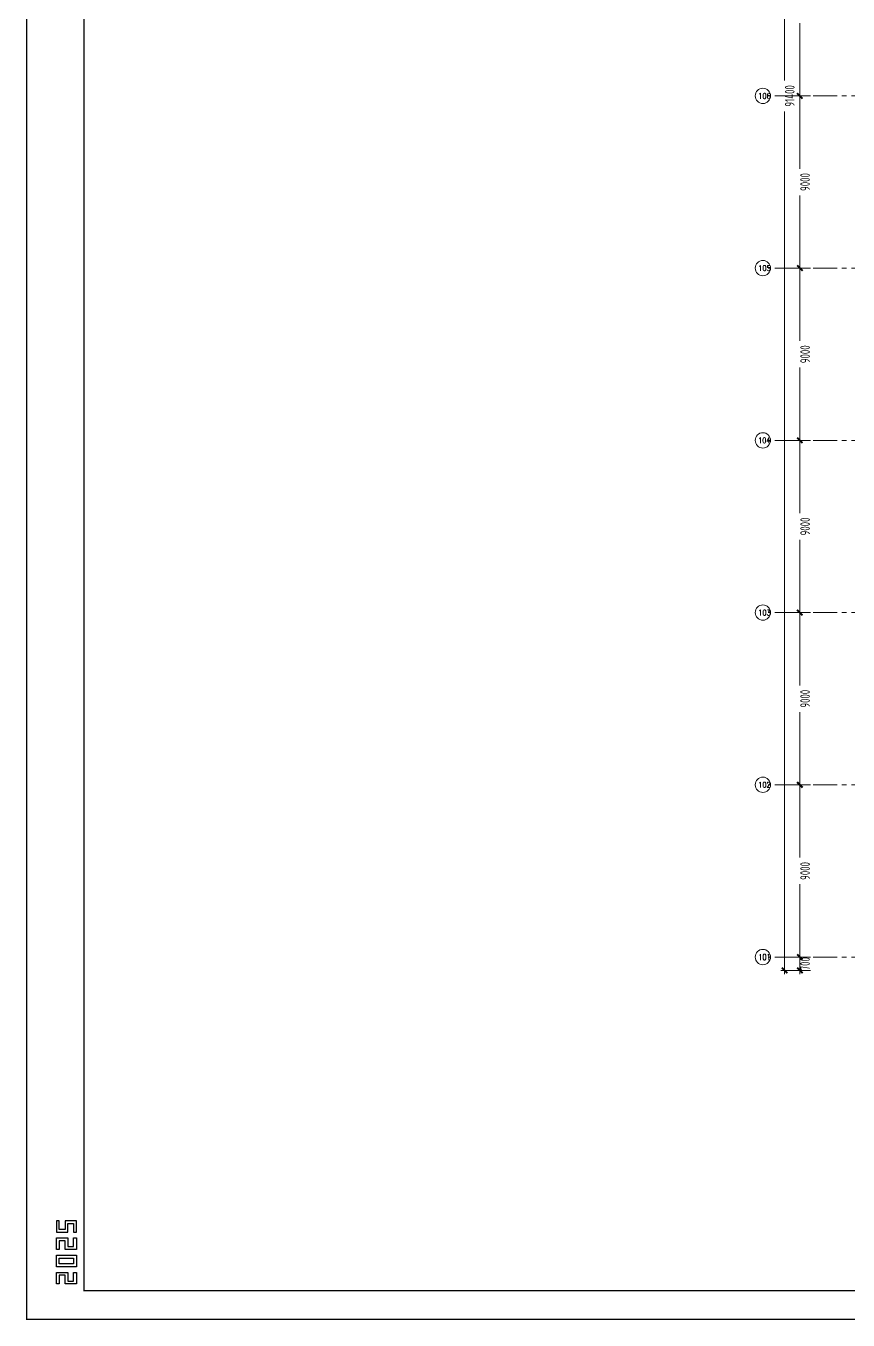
# Model space of a CAD drawing. Extents: x -1201378 to 2367219, y -619313 to 244905.
# Drawn here: x -255756 to -212779, y 118680 to 186311 of the extents above; entities that cross this region are included whole.
import ezdxf
from ezdxf.enums import TextEntityAlignment as Align

# ---------------------------------------------------------------- set-up
doc = ezdxf.new("R2010")
doc.units = 0
doc.header["$LTSCALE"] = 1000
doc.linetypes.add('CENTER', pattern=[2, 1.25, -0.25, 0.25, -0.25])
doc.layers.get('0').update_dxf_attribs({"linetype": 'CONTINUOUS'})
doc.layers.get('Defpoints').update_dxf_attribs({"linetype": 'CONTINUOUS'})
doc.layers.add('0-cxFrame', color=155, linetype='CONTINUOUS')
for name, color, linetype, lineweight in [('0-cxText', 131, 'CONTINUOUS', 25), ('S-axis', 111, 'CONTINUOUS', 0), ('S-dote', 5, 'CENTER', 0)]:
    doc.layers.add(name, color=color, linetype=linetype, lineweight=lineweight)
doc.styles.add('_TCH_AXIS', font='COMPLEX', dxfattribs={"bigfont": 'GBCBIG'})
doc.styles.add('cx_tuming', font='simhei.ttf')
doc.styles.add('cx_tuqian1', font='')
doc.styles.add('TSSD_Dimension', font='tssdeng.shx', dxfattribs={"width": 0.7, "bigfont": 'hztxt.shx'})
doc.styles.add('黑体', font='simhei.ttf', dxfattribs={"width": 0.8})
doc.styles.get('cx_tuqian1').set_extended_font_data('SimSun')
doc.dimstyles.new('TSSD_200_200', dxfattribs={"dimtxt": 500, "dimasz": 200, "dimexe": 200, "dimexo": 500, "dimgap": 200, "dimtad": 1, "dimdec": 0, "dimzin": 0, "dimdsep": 46, "dimtxsty": 'TSSD_Dimension', "dimblk": 'ARCHTICK', "dimcen": 0, "dimdle": 200, "dimclrt": 7, "dimadec": 0, "dimazin": 0, "dimtfac": 1, "dimtdec": 0, "dimtix": 1, "dimtmove": 2, "dimatfit": 3, "dimfxl": 1, "dimtolj": 1, "dimtzin": 0, "dimarcsym": 0})

# ---------------------------------------------------------------- blocks, each defined once
blk = doc.blocks.new('TK22.A0 L(Dragon)')
at = {"layer": '0-cxFrame', "color": 7, "const_width": 0.5}
blk.add_lwpolyline([(0, 0), (-1486, 0), (-1486, 841), (0, 841)], close=True, dxfattribs=at)
at = {"layer": '0-cxFrame', "const_width": 0.5}
blk.add_lwpolyline([(-80, 10), (-1466, 10), (-1466, 831), (-80, 831)], close=True, dxfattribs=at)
at = {"layer": 'Defpoints', "color": 2}
for points in [[(-1474.6, 34.37), (-1475.6, 34.37), (-1475.6, 30.37), (-1471.6, 30.37), (-1471.6, 33.37), (-1469.6, 33.37), (-1469.6, 30.37), (-1468.6, 30.37), (-1468.6, 34.37), (-1472.6, 34.37), (-1472.6, 31.37), (-1474.6, 31.37), (-1474.6, 34.37)], [(-1474.6, 24.37), (-1475.6, 24.37), (-1475.6, 28.37), (-1471.6, 28.37), (-1471.6, 25.37), (-1469.6, 25.37), (-1469.6, 28.37), (-1468.6, 28.37), (-1468.6, 24.37), (-1472.6, 24.37), (-1472.6, 27.37), (-1474.6, 27.37), (-1474.6, 24.37)], [(-1474.6, 12.37), (-1475.6, 12.37), (-1475.6, 16.37), (-1471.6, 16.37), (-1471.6, 13.37), (-1469.6, 13.37), (-1469.6, 16.37), (-1468.6, 16.37), (-1468.6, 12.37), (-1472.6, 12.37), (-1472.6, 15.37), (-1474.6, 15.37), (-1474.6, 12.37)]]:
    blk.add_lwpolyline(points, dxfattribs=at)
for points in [[(-1475.6, 18.37), (-1475.6, 22.37), (-1468.6, 22.37), (-1468.6, 18.37)], [(-1474.6, 19.37), (-1474.6, 21.37), (-1469.6, 21.37), (-1469.6, 19.37)]]:
    blk.add_lwpolyline(points, close=True, dxfattribs=at)
at = {"style": '黑体', "flags": 4}
blk.add_attdef('图幅', text='', height=3.3, dxfattribs=at).set_placement((-40, 3), align=Align.RIGHT)
at = {"layer": '0-cxText', "flags": 4}
for tag, height, style, p in [('建设单位', 3.5, 'cx_tuming', (-45, 240)), ('项目名称', 3.5, 'cx_tuming', (-45, 210)), ('子项名称', 3.5, 'cx_tuming', (-45, 180)), ('工程编号', 3.3, 'cx_tuqian1', (-35, 165)), ('图名1', 3.5, 'cx_tuming', (-45, 87)), ('图名2', 3.5, 'cx_tuming', (-45, 79)), ('图名3', 3.5, 'cx_tuming', (-45, 71)), ('出图日期', 3.3, 'cx_tuqian1', (-39, 60)), ('专业', 3.3, 'cx_tuqian1', (-55, 52)), ('图号', 3.3, 'cx_tuqian1', (-55, 44)), ('版次', 3.3, 'cx_tuqian1', (-20, 44))]:
    blk.add_attdef(tag, text='', height=height, dxfattribs=dict(at, style=style)).set_placement(p, align=Align.MIDDLE)
at = {"layer": 'Defpoints', "color": 6, "flags": 4}
for tag, height, style, p in [('tufu', 3.3, '黑体', (-12, 12)), ('dwfname', 4, 'cx_tuqian1', (-80, 3))]:
    blk.add_attdef(tag, text='', height=height, dxfattribs=dict(at, style=style)).set_placement(p, align=Align.RIGHT)
blk = doc.blocks.new('_ArchTick')
at = {"color": 0, "linetype": 'ByBlock', "const_width": 0.5}
blk.add_lwpolyline([(-0.71, -0.71), (0.71, 0.71)], dxfattribs=at)
blk = doc.blocks.new('*D2981')
at = {"layer": 'Defpoints', "color": 0, "transparency": 16777216}
for p in [(-215303, 25027), (-214244, 25027), (-214244, 24327)]:
    blk.add_point(p, dxfattribs=at)
at = {"layer": 'S-axis', "color": 0, "lineweight": -2, "transparency": 16777216}
for p, q in [((-214744, 25027), (-215503, 25027)), ((-215303, 24127), (-215303, 25227)), ((-214744, 24327), (-215503, 24327))]:
    blk.add_line(p, q, dxfattribs=at)
at = {"layer": 'S-axis', "color": 0, "lineweight": -2, "transparency": 16777216, "xscale": 200, "yscale": 200, "zscale": 200}
for p, rotation in [((-215303, 25027), 90), ((-215303, 24327), 270)]:
    blk.add_blockref('_ArchTick', p, dxfattribs=dict(at, rotation=rotation))
at = {"layer": 'S-axis', "color": 7, "transparency": 16777216, "insert": (-215028, 24677), "char_height": 500, "attachment_point": 5, "rotation": 90, "style": 'TSSD_Dimension'}
blk.add_mtext('\\A1;700', dxfattribs=at)
blk = doc.blocks.new('*D2982')
at = {"layer": 'Defpoints', "color": 0, "transparency": 16777216}
for p in [(-215303, 34027), (-214244, 34027), (-214244, 25027)]:
    blk.add_point(p, dxfattribs=at)
at = {"layer": 'S-axis', "color": 0, "lineweight": -2, "transparency": 16777216}
for p, q in [((-214744, 34027), (-215503, 34027)), ((-215303, 34227), (-215303, 30225)), ((-215303, 24827), (-215303, 28829)), ((-214744, 25027), (-215503, 25027))]:
    blk.add_line(p, q, dxfattribs=at)
at = {"layer": 'S-axis', "color": 0, "lineweight": -2, "transparency": 16777216, "xscale": 200, "yscale": 200, "zscale": 200}
for p, rotation in [((-215303, 34027), 90), ((-215303, 25027), 270)]:
    blk.add_blockref('_ArchTick', p, dxfattribs=dict(at, rotation=rotation))
at = {"layer": 'S-axis', "color": 7, "transparency": 16777216, "insert": (-215028, 29527), "char_height": 500, "attachment_point": 5, "rotation": 90, "style": 'TSSD_Dimension'}
blk.add_mtext('\\A1;9000', dxfattribs=at)
blk = doc.blocks.new('*D2983')
at = {"layer": 'Defpoints', "color": 0, "transparency": 16777216}
for p in [(-215303, 43027), (-214244, 43027), (-214244, 34027)]:
    blk.add_point(p, dxfattribs=at)
at = {"layer": 'S-axis', "color": 0, "lineweight": -2, "transparency": 16777216}
for p, q in [((-214744, 43027), (-215503, 43027)), ((-215303, 43227), (-215303, 39225)), ((-215303, 33827), (-215303, 37829)), ((-214744, 34027), (-215503, 34027))]:
    blk.add_line(p, q, dxfattribs=at)
at = {"layer": 'S-axis', "color": 0, "lineweight": -2, "transparency": 16777216, "xscale": 200, "yscale": 200, "zscale": 200}
for p, rotation in [((-215303, 43027), 90), ((-215303, 34027), 270)]:
    blk.add_blockref('_ArchTick', p, dxfattribs=dict(at, rotation=rotation))
at = {"layer": 'S-axis', "color": 7, "transparency": 16777216, "insert": (-215028, 38527), "char_height": 500, "attachment_point": 5, "rotation": 90, "style": 'TSSD_Dimension'}
blk.add_mtext('\\A1;9000', dxfattribs=at)
blk = doc.blocks.new('*D2984')
at = {"layer": 'Defpoints', "color": 0, "transparency": 16777216}
for p in [(-215303, 52027), (-214244, 52027), (-214244, 43027)]:
    blk.add_point(p, dxfattribs=at)
at = {"layer": 'S-axis', "color": 0, "lineweight": -2, "transparency": 16777216}
for p, q in [((-215303, 52227), (-215303, 48225)), ((-214744, 52027), (-215503, 52027)), ((-215303, 42827), (-215303, 46829)), ((-214744, 43027), (-215503, 43027))]:
    blk.add_line(p, q, dxfattribs=at)
at = {"layer": 'S-axis', "color": 0, "lineweight": -2, "transparency": 16777216, "xscale": 200, "yscale": 200, "zscale": 200}
for p, rotation in [((-215303, 52027), 90), ((-215303, 43027), 270)]:
    blk.add_blockref('_ArchTick', p, dxfattribs=dict(at, rotation=rotation))
at = {"layer": 'S-axis', "color": 7, "transparency": 16777216, "insert": (-215028, 47527), "char_height": 500, "attachment_point": 5, "rotation": 90, "style": 'TSSD_Dimension'}
blk.add_mtext('\\A1;9000', dxfattribs=at)
blk = doc.blocks.new('*D2985')
at = {"layer": 'Defpoints', "color": 0, "transparency": 16777216}
for p in [(-215303, 61027), (-214244, 61027), (-214244, 52027)]:
    blk.add_point(p, dxfattribs=at)
at = {"layer": 'S-axis', "color": 0, "lineweight": -2, "transparency": 16777216}
for p, q in [((-214744, 61027), (-215503, 61027)), ((-215303, 61227), (-215303, 57225)), ((-215303, 51827), (-215303, 55829)), ((-214744, 52027), (-215503, 52027))]:
    blk.add_line(p, q, dxfattribs=at)
at = {"layer": 'S-axis', "color": 0, "lineweight": -2, "transparency": 16777216, "xscale": 200, "yscale": 200, "zscale": 200}
for p, rotation in [((-215303, 61027), 90), ((-215303, 52027), 270)]:
    blk.add_blockref('_ArchTick', p, dxfattribs=dict(at, rotation=rotation))
at = {"layer": 'S-axis', "color": 7, "transparency": 16777216, "insert": (-215028, 56527), "char_height": 500, "attachment_point": 5, "rotation": 90, "style": 'TSSD_Dimension'}
blk.add_mtext('\\A1;9000', dxfattribs=at)
blk = doc.blocks.new('*D2986')
at = {"layer": 'Defpoints', "color": 0, "transparency": 16777216}
for p in [(-215303, 70027), (-214244, 70027), (-214244, 61027)]:
    blk.add_point(p, dxfattribs=at)
at = {"layer": 'S-axis', "color": 0, "lineweight": -2, "transparency": 16777216}
for p, q in [((-214744, 70027), (-215503, 70027)), ((-215303, 70227), (-215303, 66225)), ((-215303, 60827), (-215303, 64829)), ((-214744, 61027), (-215503, 61027))]:
    blk.add_line(p, q, dxfattribs=at)
at = {"layer": 'S-axis', "color": 0, "lineweight": -2, "transparency": 16777216, "xscale": 200, "yscale": 200, "zscale": 200}
for p, rotation in [((-215303, 70027), 90), ((-215303, 61027), 270)]:
    blk.add_blockref('_ArchTick', p, dxfattribs=dict(at, rotation=rotation))
at = {"layer": 'S-axis', "color": 7, "transparency": 16777216, "insert": (-215028, 65527), "char_height": 500, "attachment_point": 5, "rotation": 90, "style": 'TSSD_Dimension'}
blk.add_mtext('\\A1;9000', dxfattribs=at)
blk = doc.blocks.new('*D2987')
at = {"layer": 'Defpoints', "color": 0, "transparency": 16777216}
for p in [(-215303, 79027), (-214244, 79027), (-214244, 70027)]:
    blk.add_point(p, dxfattribs=at)
at = {"layer": 'S-axis', "color": 0, "lineweight": -2, "transparency": 16777216}
for p, q in [((-215303, 79227), (-215303, 75225)), ((-214744, 79027), (-215503, 79027)), ((-215303, 69827), (-215303, 73829)), ((-214744, 70027), (-215503, 70027))]:
    blk.add_line(p, q, dxfattribs=at)
at = {"layer": 'S-axis', "color": 0, "lineweight": -2, "transparency": 16777216, "xscale": 200, "yscale": 200, "zscale": 200}
for p, rotation in [((-215303, 79027), 90), ((-215303, 70027), 270)]:
    blk.add_blockref('_ArchTick', p, dxfattribs=dict(at, rotation=rotation))
at = {"layer": 'S-axis', "color": 7, "transparency": 16777216, "insert": (-215028, 74527), "char_height": 500, "attachment_point": 5, "rotation": 90, "style": 'TSSD_Dimension'}
blk.add_mtext('\\A1;9000', dxfattribs=at)
blk = doc.blocks.new('*D3020')
at = {"layer": 'Defpoints', "color": 0, "transparency": 16777216}
for p in [(-216103, 115727), (-214344, 115727), (-214344, 24327)]:
    blk.add_point(p, dxfattribs=at)
at = {"layer": 'S-axis', "color": 0, "lineweight": -2, "transparency": 16777216}
for p, q in [((-214844, 115727), (-216303, 115727)), ((-216103, 115927), (-216103, 70833)), ((-216103, 24127), (-216103, 69221)), ((-214844, 24327), (-216303, 24327))]:
    blk.add_line(p, q, dxfattribs=at)
at = {"layer": 'S-axis', "color": 0, "lineweight": -2, "transparency": 16777216, "xscale": 200, "yscale": 200, "zscale": 200}
for p, rotation in [((-216103, 115727), 90), ((-216103, 24327), 270)]:
    blk.add_blockref('_ArchTick', p, dxfattribs=dict(at, rotation=rotation))
at = {"layer": 'S-axis', "color": 7, "transparency": 16777216, "insert": (-215828, 70027), "char_height": 500, "attachment_point": 5, "rotation": 90, "style": 'TSSD_Dimension'}
blk.add_mtext('\\A1;91400', dxfattribs=at)
blk = doc.blocks.new('1#轴网')
at = {"layer": 'S-axis'}
for centre in [(-217234.2, 70028.1), (-217234.2, 61028.1), (-217234.2, 52028.1), (-217234.2, 43028.1), (-217234.2, 34028.1), (-217234.2, 25028.1)]:
    blk.add_circle(centre, 400, dxfattribs=at)
at = {"layer": 'S-dote'}
for p, q in [((-99358.5, 70027), (-216950.7, 70027)), ((-99358.5, 61027), (-216950.7, 61027)), ((-99358.5, 52027), (-216950.7, 52027)), ((-99358.5, 43027), (-216950.7, 43027)), ((-99358.5, 34027), (-216950.7, 34027)), ((-99358.5, 25027), (-216950.7, 25027))]:
    blk.add_line(p, q, dxfattribs=at)
at = {"layer": 'S-axis', "style": '_TCH_AXIS', "width": 0.705882}
for s, height, p in [('106', 290.63, (-217473.5, 69882.8)), ('105', 290.63, (-217473.5, 60882.8)), ('104', 282.17, (-217476, 51887)), ('103', 290.63, (-217473.5, 42882.8)), ('102', 290.63, (-217473.5, 33882.8)), ('101', 313.67, (-217466.1, 24871.3))]:
    blk.add_text(s, height=height, dxfattribs=at).set_placement(p)
at = {"layer": 'S-axis'}
for base, p1, p2, picture, middle in [((-216102.5, 115727), (-214344.3, 24327), (-214344.3, 115727), '*D3020', (-215827.5, 70027)), ((-215302.5, 79027), (-214244.3, 70027), (-214244.3, 79027), '*D2987', (-215027.5, 74527)), ((-215302.5, 70027), (-214244.3, 61027), (-214244.3, 70027), '*D2986', (-215027.5, 65527)), ((-215302.5, 61027), (-214244.3, 52027), (-214244.3, 61027), '*D2985', (-215027.5, 56527)), ((-215302.5, 52027), (-214244.3, 43027), (-214244.3, 52027), '*D2984', (-215027.5, 47527)), ((-215302.5, 43027), (-214244.3, 34027), (-214244.3, 43027), '*D2983', (-215027.5, 38527)), ((-215302.5, 34027), (-214244.3, 25027), (-214244.3, 34027), '*D2982', (-215027.5, 29527)), ((-215302.5, 25027), (-214244.3, 24327), (-214244.3, 25027), '*D2981', (-215027.5, 24677))]:
    dim = blk.add_linear_dim(base=base, p1=p1, p2=p2, angle=90, dimstyle='TSSD_200_200', dxfattribs=at)
    dim.commit()
    dim.dimension.update_dxf_attribs({"geometry": picture, "text_midpoint": middle, "dimtype": 161})

msp = doc.modelspace()

# ---------------------------------------------------------------- block references
at = {"layer": '0-cxFrame', "xscale": 150, "yscale": 150, "zscale": 150}
msp.add_blockref('TK22.A0 L(Dragon)', (-32818.2, 118717.3), dxfattribs=at)
at = {"layer": 'S-axis'}
msp.add_blockref('1#轴网', (0, 112624.8), dxfattribs=at)

doc.saveas('drawing.dxf')
